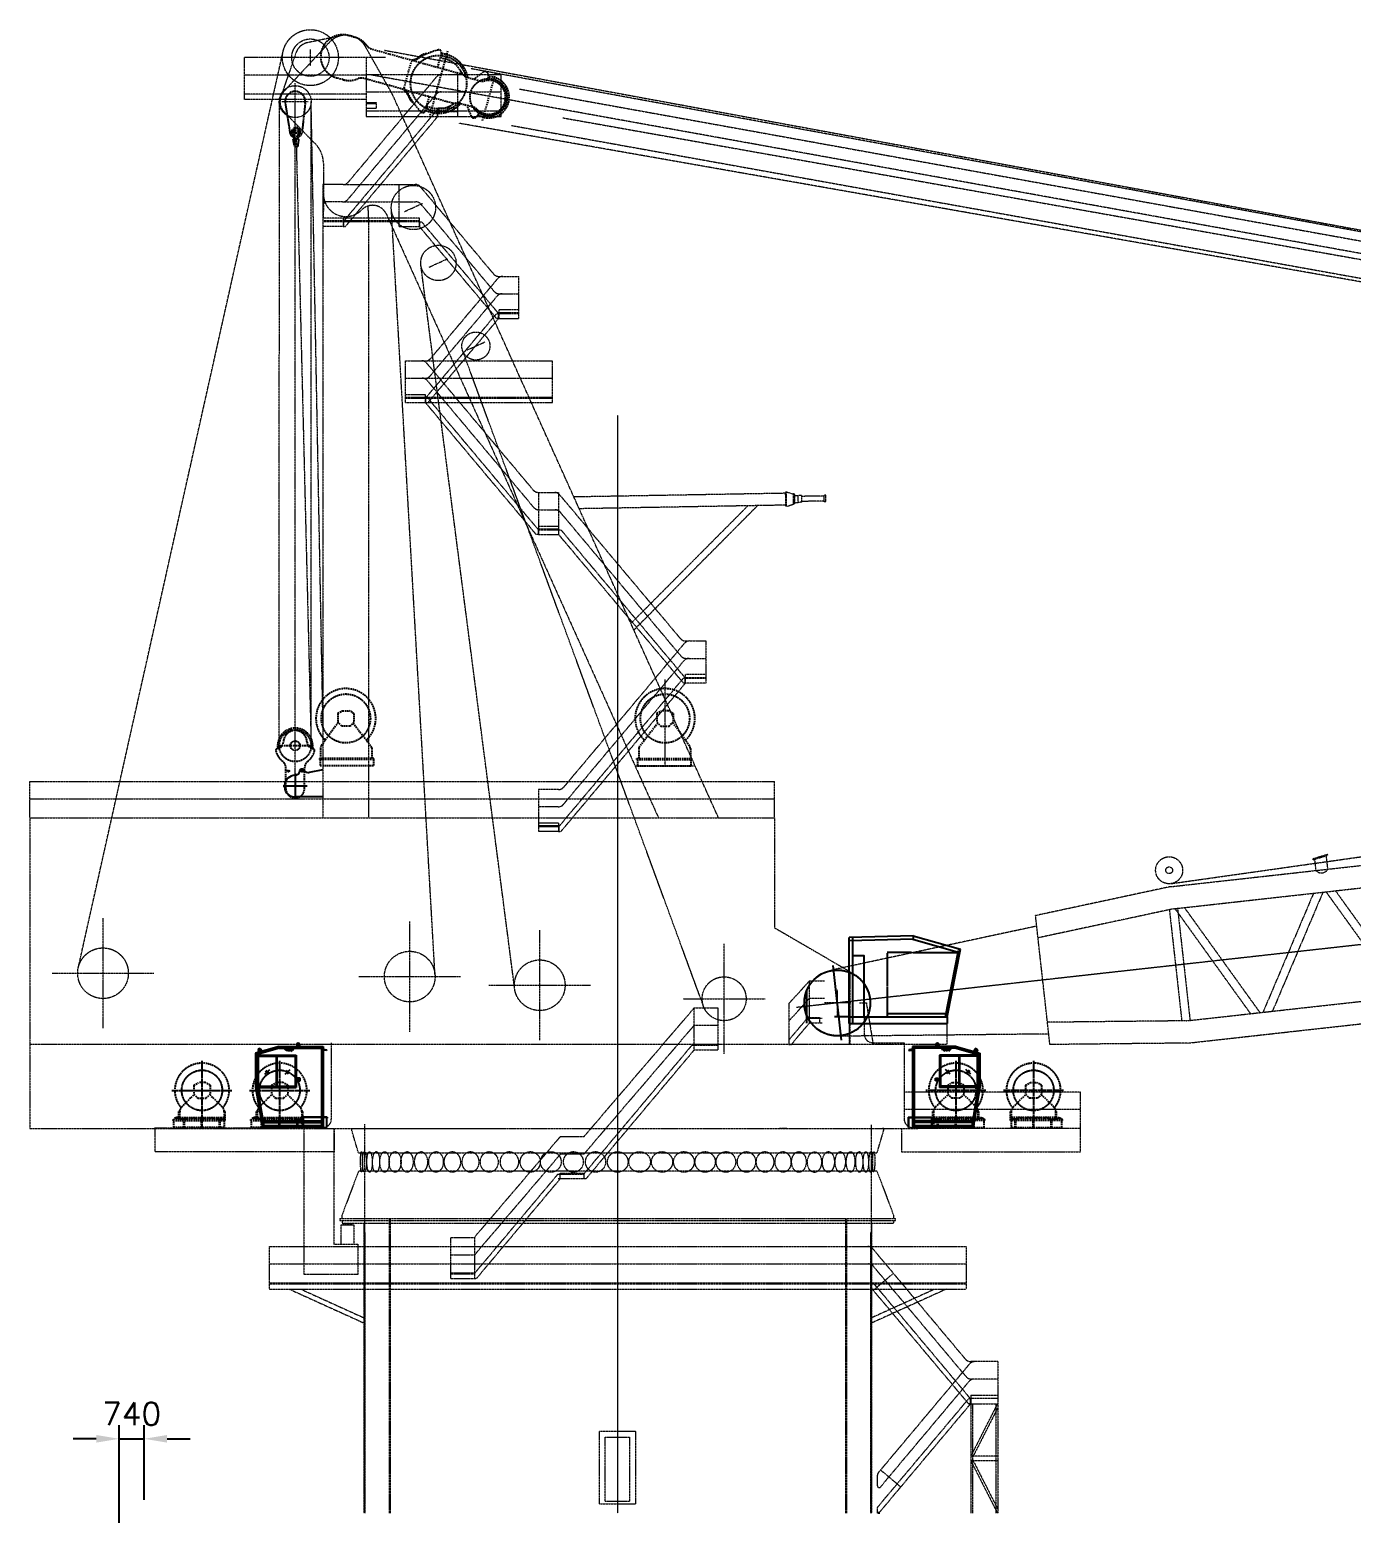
# Model space of a CAD drawing. Extents: x -77424 to 170509, y -26698 to 150000.
# Drawn here: x -3388 to 35741, y 16803 to 60748 of the extents above; entities that cross this region are included whole.
import ezdxf

# ---------------------------------------------------------------- set-up
doc = ezdxf.new("R2010")
doc.units = 0
doc.header["$LTSCALE"] = 3.5
doc.header["$MEASUREMENT"] = 0
doc.header["$PDMODE"] = 35
doc.header["$PDSIZE"] = -1
for name, pattern in [('CENTER', [2, 1.25, -0.25, 0.25, -0.25]), ('DASHED', [19.05, 12.7, -6.35]), ('PHANTOM', [2.5, 1.25, -0.25, 0.25, -0.25, 0.25, -0.25]), ('PHANTOM2', [1.25, 0.625, -0.125, 0.125, -0.125, 0.125, -0.125])]:
    doc.linetypes.add(name, pattern=pattern)
doc.layers.get('DEFPOINTS').update_dxf_attribs({"color": 252, "linetype": 'CONTINUOUS'})
for name, color, linetype in [('3.02-EFC-SEC', 8, 'PHANTOM2'), ('_REFERENCE', 253, 'CONTINUOUS'), ('DIM', 1, 'CONTINUOUS')]:
    doc.layers.add(name, color=color, linetype=linetype)
doc.layers.add('CENTRELINES', color=1, linetype='CENTER', lineweight=5)
doc.styles.add('ROMANS', font='romans')
doc.dimstyles.new('400', dxfattribs={"dimscale": 400, "dimtxt": 1.7, "dimasz": 1.7, "dimexe": 1, "dimexo": 1, "dimgap": 1, "dimtad": 3, "dimdec": 0, "dimdsep": 46, "dimtxsty": 'ROMANS', "dimcen": 2.5, "dimclrd": 1, "dimclre": 1, "dimclrt": 2, "dimadec": 0, "dimazin": 0, "dimtfac": 1, "dimtdec": 0, "dimtmove": 0, "dimatfit": 3, "dimfxl": 2, "dimtolj": 1, "dimtzin": 0, "dimarcsym": 0})

# ---------------------------------------------------------------- blocks, each defined once
blk = doc.blocks.new('ZPMC MAIN CRANE STOWED POSITION')
at = {"layer": '_REFERENCE', "linetype": 'PHANTOM', "lineweight": 15, "ltscale": 3}
for p, q in [((-8537, 43567), (-9880, 42121)), ((-8186, 43766), (-9192, 43555)), ((-15972, 16159), (-9908, 43296)), ((-11050, 41870), (-11050, 43115)), ((-6872, 43115), (-11050, 43115)), ((-9525, 43262), (-9975, 41962)), ((-9100, 42872), (-9100, 43358)), ((-6675, 42035), (-7471, 43442)), ((-7450, 43115), (-7450, 41370)), ((-6908, 43334), (82577, 26845)), ((82577, 26845), (-4349, 42788)), ((-7450, 42600), (-11050, 42600)), ((-9550, 21535), (-9550, 42362)), ((-7978, 39428), (-5364, 42544)), ((-7450, 42615), (-3450, 42615)), ((82724, 26355), (-7311, 42602)), ((-4731, 41370), (-4731, 42615)), ((-3450, 41370), (-3450, 42615)), ((-7450, 42035), (-11050, 42035)), ((-7450, 41870), (-11050, 41870)), ((-10022, 22735), (-10018, 41816)), ((-9941, 41815), (-9159, 41815)), ((-8730, 23528), (-9078, 41822)), ((-9078, 22735), (-9074, 41816)), ((-7993, 38913), (-5379, 42029)), ((-7450, 42100), (-3450, 42100)), ((-7450, 41785), (-7150, 41785)), ((-7450, 41760), (-7150, 41760)), ((-7150, 41785), (-7150, 41620)), ((2983, 20597), (-6675, 42035)), ((-2906, 42184), (81451, 26945)), ((-8942, 40548), (-9872, 41501)), ((-8120, 38264), (-5396, 41510)), ((-8065, 38112), (-5341, 41358)), ((-7450, 41620), (-7150, 41620)), ((-7450, 41535), (-3450, 41535)), ((-7450, 41370), (-3450, 41370)), ((-5341, 41510), (-5396, 41510)), ((-5341, 41358), (-5341, 41510)), ((-5331, 41480), (-5341, 41480)), ((-5331, 41416), (-5341, 41416)), ((-4731, 41620), (-5331, 41620)), ((-5331, 41370), (-5331, 41620)), ((-4731, 41510), (-5331, 41510)), ((-1628, 41332), (82724, 26355)), ((82184, 25885), (-4710, 41172)), ((-3147, 41105), (81572, 25862)), ((-9523, 40726), (-9078, 22747)), ((-8715, 39989), (-8715, 39075)), ((-8730, 39357), (-8730, 20597)), ((-8132, 39357), (-8730, 39357)), ((-8130, 39357), (-5993, 39357)), ((-6473, 38112), (-6473, 39357)), ((-3676, 36707), (-5840, 39286)), ((-8699, 38931), (-8730, 38277)), ((-8146, 38842), (-8730, 38842)), ((-8130, 38842), (-5979, 38842)), ((-7370, 38277), (-7391, 38720)), ((-6318, 38554), (-5781, 38796)), ((-3662, 36192), (-5825, 38771)), ((-5873, 38362), (-8730, 38362)), ((-5873, 38277), (-8730, 38277)), ((-5873, 38252), (-8730, 38252)), ((-8130, 38362), (-8130, 38112)), ((-8120, 38264), (-8120, 38112)), ((-7370, 20597), (-7370, 38277)), ((-6848, 38475), (1207, 20597)), ((-5410, 15938), (-6704, 38638)), ((-5873, 38112), (-5873, 38362)), ((-5863, 38252), (-5808, 38252)), ((-5863, 38100), (-5863, 38252)), ((-3535, 35543), (-5808, 38252)), ((-8130, 38112), (-8730, 38112)), ((-8130, 38182), (-8120, 38182)), ((-8130, 38117), (-8120, 38117)), ((-8120, 38112), (-8065, 38112)), ((-6473, 38112), (-5873, 38112)), ((-5873, 38222), (-5863, 38222)), ((-5873, 38157), (-5863, 38157)), ((-3590, 35391), (-5863, 38100)), ((-3053, 15543), (-5829, 36966)), ((-5579, 36913), (-5041, 37155)), ((-5536, 34207), (-3558, 36565)), ((-3523, 36636), (-2925, 36636)), ((-2925, 35391), (-2925, 36636)), ((-5550, 33692), (-3573, 36050)), ((-3509, 36121), (-2925, 36121)), ((-2925, 35641), (-3525, 35641)), ((-3525, 35641), (-3525, 35391)), ((-5678, 33043), (-3590, 35531)), ((-5622, 32891), (-3535, 35379)), ((-3535, 35531), (-3590, 35531)), ((-3535, 35391), (-3590, 35391)), ((-3535, 35379), (-3535, 35543)), ((-3525, 35501), (-3535, 35501)), ((-3525, 35461), (-3535, 35461)), ((-3525, 35436), (-3535, 35436)), ((-3525, 35396), (-3535, 35396)), ((-2925, 35556), (-3525, 35556)), ((-2925, 35531), (-3525, 35531)), ((-3525, 35391), (-2925, 35391)), ((2540, 15015), (-4591, 34429)), ((-4470, 34451), (-3932, 34693)), ((-6288, 32891), (-6288, 34136)), ((-6288, 34136), (-1930, 34136)), ((-2502, 30307), (-5654, 34065)), ((-1930, 32891), (-1930, 34136)), ((-6288, 33621), (-1930, 33621)), ((-2487, 29792), (-5640, 33550)), ((-6288, 33141), (-5688, 33141)), ((-6288, 33056), (-1930, 33056)), ((-6288, 33031), (-1930, 33031)), ((-5688, 32891), (-5688, 33141)), ((-5688, 33001), (-5678, 33001)), ((-5688, 32961), (-5678, 32961)), ((-5678, 32879), (-5678, 33043)), ((-2360, 29143), (-5622, 33031)), ((-1930, 32891), (-6288, 32891)), ((-5688, 32936), (-5678, 32936)), ((-5688, 32896), (-5678, 32896)), ((-2415, 28991), (-5678, 32879)), ((-2350, 30236), (-2350, 28991)), ((-2350, 30236), (-1750, 30236)), ((-1750, 30236), (-1750, 28991)), ((1856, 25907), (-1717, 30165)), ((4971, 30211), (-1299, 30102)), ((4978, 29826), (4970, 30246)), ((5010, 30246), (4970, 30246)), ((4998, 29826), (4990, 30246)), ((5010, 30246), (5201, 30190)), ((5018, 29826), (5206, 29890)), ((5206, 29890), (5201, 30190)), ((5221, 30190), (5201, 30190)), ((5226, 29890), (5206, 29890)), ((5226, 29890), (5221, 30190)), ((5243, 30175), (5221, 30175)), ((5248, 29906), (5226, 29905)), ((5248, 29906), (5243, 30175)), ((5244, 30150), (5337, 30147)), ((5248, 29931), (5341, 29937)), ((5341, 29937), (5337, 30147)), ((5450, 30144), (5337, 30142)), ((5454, 29944), (5341, 29942)), ((5454, 29944), (5450, 30144)), ((6112, 30131), (5450, 30119)), ((6115, 29981), (5453, 29969)), ((6115, 29956), (6112, 30156)), ((6162, 30156), (6112, 30156)), ((6165, 29957), (6115, 29956)), ((6165, 29957), (6162, 30156)), ((-2350, 29721), (-1750, 29721)), ((1870, 25392), (-1702, 29650)), ((4977, 29860), (-1142, 29753)), ((389, 26355), (3854, 29841)), ((477, 26160), (4140, 29846)), ((5018, 29826), (4978, 29826)), ((-2360, 29143), (-2360, 28991)), ((-2350, 29061), (-2360, 29061)), ((-2350, 29241), (-1750, 29241)), ((-2350, 29156), (-1750, 29156)), ((-2350, 29131), (-1750, 29131)), ((-1750, 29101), (-1740, 29101)), ((-1750, 29036), (-1740, 29036)), ((-1740, 29131), (-1685, 29131)), ((-1740, 28979), (-1740, 29131)), ((1997, 24743), (-1685, 29131)), ((-2360, 28991), (-2415, 28991)), ((-2350, 28996), (-2360, 28996)), ((-2350, 28991), (-1750, 28991)), ((1942, 24591), (-1740, 28979)), ((-1598, 21507), (1974, 25765)), ((2009, 25836), (2607, 25836)), ((2607, 25836), (2607, 24591)), ((16363, 18558), (78615, 25490)), ((-1613, 20992), (1959, 25250)), ((2023, 25321), (2607, 25321)), ((-1740, 20343), (1942, 24731)), ((1399, 22141), (1399, 24693)), ((1997, 24731), (1942, 24731)), ((1997, 24579), (1997, 24743)), ((2007, 24701), (1997, 24701)), ((2007, 24661), (1997, 24661)), ((2007, 24636), (1997, 24636)), ((2607, 24841), (2007, 24841)), ((2007, 24591), (2007, 24841)), ((2007, 24756), (2607, 24756)), ((2007, 24731), (2607, 24731)), ((16469, 17905), (78688, 24834)), ((-1685, 20191), (1997, 24579)), ((1997, 24591), (1942, 24591)), ((2007, 24596), (1997, 24596)), ((2607, 24591), (2007, 24591)), ((16381, 18649), (43104, 22429)), ((533, 22141), (2266, 22141)), ((-17411, 21677), (4636, 21677)), ((-17411, 20597), (-17411, 21677)), ((4636, 20597), (4636, 21677)), ((-17411, 21162), (4636, 21162)), ((-2350, 21436), (-2350, 20191)), ((-1752, 21436), (-2350, 21436)), ((16839, 14586), (79057, 21515)), ((-1766, 20921), (-2350, 20921)), ((16879, 13926), (79131, 20859)), ((-17411, 20597), (-17410, 13897)), ((-17411, 20597), (4636, 20597)), ((-1750, 20441), (-2350, 20441)), ((-1750, 20356), (-2350, 20356)), ((-1750, 20331), (-2350, 20331)), ((-1750, 20441), (-1750, 20191)), ((-1750, 20261), (-1740, 20261)), ((-1740, 20343), (-1740, 20191)), ((4636, 20597), (4637, 17343)), ((-1750, 20191), (-2350, 20191)), ((-1750, 20196), (-1740, 20196)), ((-1740, 20191), (-1685, 20191)), ((20585, 19387), (21015, 19521)), ((20594, 19358), (20585, 19387)), ((20594, 19358), (21024, 19492)), ((20676, 19038), (20638, 19372)), ((21025, 19077), (20980, 19479)), ((21024, 19492), (21015, 19521)), ((16363, 18558), (12370, 17702)), ((20601, 18366), (19103, 14838)), ((20880, 18397), (19383, 14869)), ((20970, 18407), (23207, 15295)), ((21249, 18438), (23486, 15326)), ((-15240, 14363), (-15240, 17625)), ((12795, 13883), (12370, 17702)), ((16469, 17905), (12445, 17043)), ((16332, 17876), (16699, 14585)), ((16497, 17909), (18734, 14797)), ((16573, 17928), (16945, 14587)), ((16777, 17940), (19014, 14828)), ((-6159, 14263), (-6159, 17525)), ((-2310, 14010), (-2310, 17269)), ((4637, 17343), (6867, 16047)), ((12404, 17390), (6340, 16090)), ((3150, 13610), (3150, 16869)), ((-16744, 15995), (-13736, 15995)), ((-7664, 15895), (-4655, 15895)), ((6867, 16047), (6867, 13897)), ((-3814, 15639), (-805, 15639)), ((5069, 15097), (5675, 15767)), ((5675, 14522), (5675, 15767)), ((5675, 15767), (6124, 15767)), ((6500, 15504), (6500, 14726)), ((-1007, 11148), (2266, 14971)), ((1936, 15239), (4364, 15239)), ((2266, 14971), (2966, 14971)), ((2266, 13726), (2266, 14971)), ((2966, 14971), (2966, 13726)), ((5069, 14582), (5675, 15252)), ((5069, 15097), (5069, 13877)), ((5675, 15252), (6124, 15252)), ((6899, 15115), (6121, 15115)), ((7160, 15115), (7360, 15115)), ((7300, 15115), (7300, 14187)), ((7360, 15115), (7553, 13937)), ((5069, 14017), (5610, 14662)), ((5134, 13877), (5675, 14522)), ((5610, 14662), (6051, 14662)), ((5675, 14687), (5975, 14687)), ((5675, 14522), (6051, 14522)), ((5975, 14687), (5975, 14522)), ((9750, 14507), (6850, 14507)), ((6850, 14507), (6850, 13897)), ((9750, 13897), (9750, 14507)), ((16839, 14586), (12723, 14542)), ((2266, 14456), (-1007, 10633)), ((2266, 14456), (2966, 14456)), ((12760, 14195), (6559, 14129)), ((-17410, 13897), (-10200, 13897)), ((-17410, 13897), (-17410, 11393)), ((-10200, 13897), (9750, 13897)), ((-8480, 13937), (-8480, 11675)), ((-1007, 10043), (2201, 13866)), ((-942, 9903), (2266, 13726)), ((2201, 13866), (2966, 13866)), ((2266, 13891), (2966, 13891)), ((2266, 13726), (2966, 13726)), ((5134, 13877), (5069, 13877)), ((7550, 13937), (8480, 13937)), ((8480, 13937), (8480, 11675)), ((16879, 13926), (12795, 13883)), ((13700, 12475), (8480, 12475)), ((13700, 10705), (13700, 12475)), ((13700, 11960), (8480, 11960)), ((-7500, 11520), (-7500, 0)), ((7500, 11509), (7500, 0)), ((-17410, 11393), (-10200, 11393)), ((-13700, 10705), (-13700, 11425)), ((-8910, 11405), (-13700, 11405)), ((-10200, 11393), (8862, 11393)), ((-9295, 11393), (-9295, 7075)), ((-8910, 11425), (-8910, 11405)), ((-8862, 11393), (-8910, 11405)), ((-8405, 11393), (-8405, 7965)), ((-8398, 11393), (-8398, 10705)), ((-7875, 11343), (-7875, 11393)), ((-7875, 11393), (-3367, 11393)), ((-7680, 10680), (-7875, 11343)), ((-1707, 11148), (-4246, 8170)), ((-3169, 11393), (-3020, 11393)), ((-1007, 11148), (-1707, 11148)), ((5008, 11393), (4788, 11393)), ((7680, 10680), (7875, 11343)), ((7875, 11393), (7815, 11393)), ((7875, 11343), (7875, 11393)), ((8398, 11393), (8398, 10705)), ((8862, 11393), (8910, 11405)), ((8910, 11425), (8910, 11405)), ((8910, 11405), (13700, 11405)), ((-8398, 10705), (-13700, 10705)), ((-7680, 10680), (7680, 10680)), ((-1707, 10623), (-4246, 7645)), ((-1007, 10633), (-1707, 10633)), ((8398, 10705), (13700, 10705)), ((-7675, 10130), (-8165, 8830)), ((7675, 10130), (-7675, 10130)), ((7675, 10130), (8165, 8830)), ((-4246, 7095), (-1772, 10043)), ((-4181, 6955), (-1707, 9903)), ((-1772, 10043), (-1007, 10043)), ((-942, 9903), (-1765, 9903)), ((-1707, 9903), (-1707, 10068)), ((-1707, 10068), (-1007, 10068)), ((-1007, 10068), (-1007, 9903)), ((-8165, 8830), (-8165, 8730)), ((8165, 8830), (8165, 8730)), ((-8225, 8730), (8225, 8730)), ((-8225, 8670), (8225, 8670)), ((-8190, 8545), (-7810, 8545)), ((-8190, 7965), (-8190, 8545)), ((-8160, 8670), (-8160, 8595)), ((-8155, 8590), (8155, 8590)), ((-8120, 8545), (-8120, 8585)), ((-8120, 8585), (-7880, 8585)), ((-7880, 8585), (-7880, 8545)), ((-7810, 8545), (-7810, 7965)), ((-7516, 8590), (-7516, 0)), ((-6770, 8700), (-6770, 0)), ((-6740, 8700), (-6740, 0)), ((6740, 8700), (6740, 0)), ((6770, 8700), (6770, 0)), ((7516, 8590), (7516, 0)), ((8160, 8670), (8160, 8595)), ((-8405, 7965), (-7700, 7965)), ((-7700, 7965), (-7700, 7075)), ((-7484, 8320), (-7484, 0)), ((-4946, 8170), (-4246, 8170)), ((-4946, 6955), (-4946, 8170)), ((-4246, 8170), (-4246, 6955)), ((7484, 8320), (7484, 0)), ((-10320, 7900), (10320, 7900)), ((-10320, 7900), (-10320, 6635)), ((-4946, 7655), (-4246, 7655)), ((10297, 4561), (7556, 7829)), ((10320, 7900), (10320, 6635)), ((-10320, 7385), (10320, 7385)), ((-7700, 7075), (-9295, 7075)), ((-4946, 7120), (-4246, 7120)), ((-4946, 7095), (-4246, 7095)), ((7557, 6598), (8146, 7092)), ((10312, 4046), (7570, 7314)), ((-10320, 6820), (10320, 6820)), ((-10320, 6795), (10320, 6795)), ((-10320, 6635), (10320, 6635)), ((-9720, 6635), (-7516, 5635)), ((-9381, 6635), (-7516, 5789)), ((-4946, 6955), (-4181, 6955)), ((9720, 6635), (7516, 5635)), ((9381, 6635), (7516, 5789)), ((10384, 3245), (7532, 6643)), ((10428, 3410), (7587, 6795)), ((7711, 1195), (10415, 4419)), ((11249, 4490), (10450, 4490)), ((11249, 4490), (11249, 0)), ((11249, 3975), (10465, 3975)), ((7776, 775), (10401, 3904)), ((7687, 172), (10384, 3385)), ((7743, 20), (10439, 3233)), ((10439, 3385), (10384, 3385)), ((10439, 3245), (10384, 3245)), ((10428, 3410), (11249, 3410)), ((10439, 3233), (10439, 3410)), ((10449, 3250), (10439, 3250)), ((10449, 3495), (11249, 3495)), ((10449, 3495), (10449, 0)), ((10449, 3245), (11249, 3245)), ((11243, 3245), (10455, 1692)), ((10507, 3245), (10507, 0)), ((11243, 3106), (10511, 1664)), ((11191, 3245), (11191, 0)), ((-540, 280), (-540, 2430)), ((-540, 2430), (540, 2430)), ((-370, 2255), (355, 2255)), ((-370, 355), (-370, 2255)), ((355, 355), (355, 2255)), ((540, 280), (540, 2430)), ((11249, 1692), (10449, 1692)), ((11249, 1552), (10449, 1552)), ((10455, 1552), (11243, 0)), ((10511, 1581), (11243, 139)), ((-7516, 1000), (-7484, 1000)), ((7516, 1000), (7484, 1000)), ((7687, 807), (7687, 1131)), ((8376, 782), (7782, 1280)), ((-540, 280), (540, 280)), ((-370, 355), (355, 355)), ((7687, 0), (7687, 172)), ((7687, 25), (7740, 25)), ((7752, 20), (7687, 20)), ((7697, 0), (7762, 0)), ((7752, 0), (7752, 30))]:
    blk.add_line(p, q, dxfattribs=at)
at = {"layer": '_REFERENCE', "linetype": 'DASHED'}
for p, q in [((-7779, 43714), (-7969, 43767)), ((-7271, 43366), (-6175, 43061)), ((-5039, 43308), (-5569, 41397)), ((-5222, 43248), (-5338, 42829)), ((-5258, 43118), (-5103, 43075)), ((-6326, 42221), (-6112, 42992)), ((-6051, 43027), (-4660, 42641)), ((-5998, 43012), (-5991, 43036)), ((-4216, 42507), (-3992, 42681)), ((-3627, 42635), (-4013, 41246)), ((-8128, 42462), (-8320, 42515)), ((-6416, 42194), (-7512, 42499)), ((-4443, 42529), (-4086, 42430)), ((-4227, 42469), (-4216, 42507)), ((-3828, 42441), (-3830, 42603)), ((-6291, 42160), (-4901, 41774)), ((-6239, 42145), (-6245, 42121)), ((-5695, 41543), (-5579, 41962)), ((-4657, 41758), (-4300, 41659)), ((-5659, 41673), (-5504, 41630)), ((-4441, 41698), (-4451, 41659)), ((-4451, 41659), (-4348, 41395)), ((-4084, 41516), (-4170, 41378)), ((-8290, 23691), (-8150, 23771)), ((-8150, 23771), (-7950, 23771)), ((-7810, 23691), (-7950, 23771)), ((1159, 23691), (1299, 23771)), ((1499, 23771), (1299, 23771)), ((1639, 23691), (1499, 23771)), ((-8280, 23421), (-8770, 22745)), ((-8290, 23691), (-8290, 23431)), ((-8170, 23311), (-8290, 23431)), ((-7930, 23311), (-8170, 23311)), ((-7810, 23431), (-7930, 23311)), ((-7835, 23405), (-7286, 22693)), ((-7810, 23691), (-7810, 23431)), ((1185, 23405), (636, 22693)), ((1159, 23691), (1159, 23431)), ((1159, 23431), (1279, 23311)), ((1279, 23311), (1519, 23311)), ((1519, 23311), (1639, 23431)), ((1629, 23421), (2119, 22745)), ((1639, 23691), (1639, 23431)), ((-10048, 22653), (-10089, 22642)), ((-9035, 22735), (-10066, 22735)), ((-9052, 22653), (-9011, 22642)), ((-8800, 22655), (-8800, 22355)), ((-7276, 22663), (-7276, 22355)), ((625, 22663), (625, 22355)), ((2149, 22655), (2149, 22355)), ((-9825, 21460), (-9825, 22073)), ((-9275, 21460), (-9275, 22073)), ((-7220, 22355), (-8830, 22355)), ((-8830, 22355), (-8830, 22329)), ((-7220, 22329), (-8830, 22329)), ((-8815, 22329), (-8815, 22141)), ((-7235, 22141), (-8815, 22141)), ((-7235, 22329), (-7235, 22141)), ((-7220, 22329), (-7220, 22355)), ((569, 22355), (2179, 22355)), ((569, 22329), (569, 22355)), ((569, 22329), (2179, 22329)), ((584, 22329), (584, 22141)), ((584, 22141), (2164, 22141)), ((2164, 22329), (2164, 22141)), ((2179, 22355), (2179, 22329)), ((-12550, 12675), (-12410, 12755)), ((-12210, 12755), (-12410, 12755)), ((-12070, 12675), (-12210, 12755)), ((-10250, 12675), (-10110, 12755)), ((-9910, 12755), (-10110, 12755)), ((-9770, 12675), (-9910, 12755)), ((9770, 12675), (9910, 12755)), ((9910, 12755), (10110, 12755)), ((10250, 12675), (10110, 12755)), ((12070, 12675), (12210, 12755)), ((12210, 12755), (12410, 12755)), ((12550, 12675), (12410, 12755)), ((-12911, 12034), (-12540, 12405)), ((-12550, 12675), (-12550, 12415)), ((-12550, 12415), (-12430, 12295)), ((-12070, 12415), (-12190, 12295)), ((-11709, 12034), (-12080, 12405)), ((-12070, 12675), (-12070, 12415)), ((-10611, 12034), (-10240, 12405)), ((-10250, 12675), (-10250, 12415)), ((-10250, 12415), (-10130, 12295)), ((-9770, 12415), (-9890, 12295)), ((-9409, 12034), (-9780, 12405)), ((-9770, 12675), (-9770, 12415)), ((9409, 12034), (9780, 12405)), ((9770, 12675), (9770, 12415)), ((9770, 12415), (9890, 12295)), ((10250, 12415), (10130, 12295)), ((10611, 12034), (10240, 12405)), ((10250, 12675), (10250, 12415)), ((11709, 12034), (12080, 12405)), ((12070, 12675), (12070, 12415)), ((12070, 12415), (12190, 12295)), ((12550, 12415), (12430, 12295)), ((12911, 12034), (12540, 12405)), ((12550, 12675), (12550, 12415)), ((-12995, 11726), (-12995, 11911)), ((-12969, 11911), (-12995, 11911)), ((-12970, 11661), (-12970, 11892)), ((-12430, 12295), (-12190, 12295)), ((-11651, 11911), (-11625, 11911)), ((-11650, 11892), (-11650, 11661)), ((-11625, 11637), (-11625, 11911)), ((-10695, 11726), (-10695, 11911)), ((-10669, 11911), (-10695, 11911)), ((-10670, 11661), (-10670, 11892)), ((-10130, 12295), (-9890, 12295)), ((-9351, 11911), (-9325, 11911)), ((-9350, 11892), (-9350, 11661)), ((-9325, 11637), (-9325, 11911)), ((9325, 11637), (9325, 11911)), ((9351, 11911), (9325, 11911)), ((9350, 11892), (9350, 11661)), ((10130, 12295), (9890, 12295)), ((10669, 11911), (10695, 11911)), ((10670, 11661), (10670, 11892)), ((10695, 11726), (10695, 11911)), ((11625, 11637), (11625, 11911)), ((11651, 11911), (11625, 11911)), ((11650, 11892), (11650, 11661)), ((12430, 12295), (12190, 12295)), ((12969, 11911), (12995, 11911)), ((12970, 11661), (12970, 11892)), ((12995, 11726), (12995, 11911)), ((-13165, 11661), (-11625, 11661)), ((-13165, 11637), (-13165, 11661)), ((-13165, 11637), (-11625, 11637)), ((-13087, 11711), (-13147, 11681)), ((-13147, 11681), (-13147, 11661)), ((-13145, 11425), (-13145, 11637)), ((-13067, 11711), (-13087, 11711)), ((-13067, 11726), (-13067, 11661)), ((-12970, 11726), (-13067, 11726)), ((-13025, 11726), (-13025, 11681)), ((-12970, 11681), (-13025, 11681)), ((-12997, 11681), (-12997, 11661)), ((-12970, 11725), (-11650, 11725)), ((-12755, 11675), (-12970, 11675)), ((-12851, 11425), (-12851, 11637)), ((-12831, 11425), (-12831, 11637)), ((-12760, 11725), (-12760, 11675)), ((-12760, 11705), (-11860, 11705)), ((-12755, 11675), (-12755, 11661)), ((-12320, 11425), (-12320, 11637)), ((-12300, 11425), (-12300, 11637)), ((-11865, 11675), (-11865, 11661)), ((-11865, 11675), (-11650, 11675)), ((-11860, 11725), (-11860, 11675)), ((-11789, 11425), (-11789, 11637)), ((-11769, 11425), (-11769, 11637)), ((-11650, 11637), (-11650, 11425)), ((-10865, 11661), (-9325, 11661)), ((-10865, 11637), (-10865, 11661)), ((-10865, 11637), (-9325, 11637)), ((-10787, 11711), (-10847, 11681)), ((-10847, 11681), (-10847, 11661)), ((-10845, 11425), (-10845, 11637)), ((-10767, 11711), (-10787, 11711)), ((-10767, 11726), (-10767, 11661)), ((-10670, 11726), (-10767, 11726)), ((-10725, 11726), (-10725, 11681)), ((-10670, 11681), (-10725, 11681)), ((-10697, 11681), (-10697, 11661)), ((-10670, 11725), (-9350, 11725)), ((-10455, 11675), (-10670, 11675)), ((-10551, 11425), (-10551, 11637)), ((-10531, 11425), (-10531, 11637)), ((-10460, 11725), (-10460, 11675)), ((-10460, 11705), (-9560, 11705)), ((-10455, 11675), (-10455, 11661)), ((-10020, 11425), (-10020, 11637)), ((-10000, 11425), (-10000, 11637)), ((-9565, 11675), (-9565, 11661)), ((-9565, 11675), (-9350, 11675)), ((-9560, 11725), (-9560, 11675)), ((-9489, 11425), (-9489, 11637)), ((-9469, 11425), (-9469, 11637)), ((-9350, 11637), (-9350, 11425)), ((10865, 11661), (9325, 11661)), ((10865, 11637), (9325, 11637)), ((10670, 11725), (9350, 11725)), ((9565, 11675), (9350, 11675)), ((9350, 11637), (9350, 11425)), ((9469, 11425), (9469, 11637)), ((9489, 11425), (9489, 11637)), ((9560, 11725), (9560, 11675)), ((10460, 11705), (9560, 11705)), ((9565, 11675), (9565, 11661)), ((10000, 11425), (10000, 11637)), ((10020, 11425), (10020, 11637)), ((10455, 11675), (10455, 11661)), ((10455, 11675), (10670, 11675)), ((10460, 11725), (10460, 11675)), ((10531, 11425), (10531, 11637)), ((10551, 11425), (10551, 11637)), ((10670, 11726), (10767, 11726)), ((10670, 11681), (10725, 11681)), ((10697, 11681), (10697, 11661)), ((10725, 11726), (10725, 11681)), ((10767, 11726), (10767, 11661)), ((10767, 11711), (10787, 11711)), ((10787, 11711), (10847, 11681)), ((10845, 11425), (10845, 11637)), ((10847, 11681), (10847, 11661)), ((10865, 11637), (10865, 11661)), ((13165, 11661), (11625, 11661)), ((13165, 11637), (11625, 11637)), ((12970, 11725), (11650, 11725)), ((11865, 11675), (11650, 11675)), ((11650, 11637), (11650, 11425)), ((11769, 11425), (11769, 11637)), ((11789, 11425), (11789, 11637)), ((11860, 11725), (11860, 11675)), ((12760, 11705), (11860, 11705)), ((11865, 11675), (11865, 11661)), ((12300, 11425), (12300, 11637)), ((12320, 11425), (12320, 11637)), ((12755, 11675), (12755, 11661)), ((12755, 11675), (12970, 11675)), ((12760, 11725), (12760, 11675)), ((12831, 11425), (12831, 11637)), ((12851, 11425), (12851, 11637)), ((12970, 11726), (13067, 11726)), ((12970, 11681), (13025, 11681)), ((12997, 11681), (12997, 11661)), ((13025, 11726), (13025, 11681)), ((13067, 11726), (13067, 11661)), ((13067, 11711), (13087, 11711)), ((13087, 11711), (13147, 11681)), ((13145, 11425), (13145, 11637)), ((13147, 11681), (13147, 11661)), ((13165, 11637), (13165, 11661)), ((-11650, 11425), (-13145, 11425)), ((-9350, 11425), (-10845, 11425)), ((9350, 11425), (10845, 11425)), ((11650, 11425), (13145, 11425))]:
    blk.add_line(p, q, dxfattribs=at)
at = {"layer": '_REFERENCE', "linetype": 'DASHED', "ltscale": 0.2}
for p, q in [((-9843, 41752), (-9704, 40878)), ((-9254, 41767), (-9350, 40886)), ((-9613, 40928), (-9612, 40898)), ((-9443, 40932), (-9442, 40902)), ((-9566, 40478), (-9607, 40697)), ((-9561, 40745), (-9563, 40799)), ((-9472, 40477), (-9563, 40475)), ((-9486, 40747), (-9488, 40801)), ((-9470, 40480), (-9438, 40701))]:
    blk.add_line(p, q, dxfattribs=at)
at = {"layer": '_REFERENCE'}
for p, q in [((-9414, 21975), (-9408, 21999)), ((-9287, 21999), (-9301, 22020)), ((-8730, 22015), (-9136, 21938)), ((-9532, 21864), (-9609, 21849)), ((-8730, 21215), (-9550, 21215)), ((8750, 17107), (6850, 17057)), ((6850, 14507), (6850, 17057)), ((8750, 17007), (6853, 16957)), ((6950, 17058), (6950, 14507)), ((8737, 17007), (10082, 16622)), ((8750, 17107), (10150, 16707)), ((8750, 17107), (8750, 17007)), ((9750, 14707), (10150, 16707)), ((10102, 16721), (10092, 16672)), ((7980, 16614), (8700, 16614)), ((7980, 16592), (7980, 15614)), ((8750, 16613), (10080, 16613)), ((9699, 14707), (10092, 16672)), ((6623, 14009), (6377, 16221)), ((5592, 15495), (5592, 14519)), ((7980, 15594), (7980, 14707)), ((6850, 14707), (6417, 14707)), ((6850, 14507), (9750, 14507)), ((6900, 14707), (9750, 14707)), ((7980, 14807), (9719, 14807)), ((9750, 14707), (9750, 14507)), ((-10022, 13825), (-10722, 13625)), ((-10722, 13625), (-10722, 12625)), ((-10015, 13775), (-10672, 13587)), ((-10672, 13625), (-10672, 12629)), ((-10544, 13738), (-10667, 13703)), ((-10642, 13710), (-10615, 13614)), ((-10569, 13600), (-10622, 13784)), ((-10538, 13636), (-10615, 13614)), ((-10565, 13732), (-10538, 13636)), ((-10022, 13825), (-8722, 13825)), ((-10022, 13825), (-10022, 13775)), ((-10022, 13775), (-8722, 13775)), ((-9851, 13742), (-9872, 13734)), ((-9806, 13706), (-9819, 13691)), ((-9735, 13702), (-9735, 13680)), ((-9668, 13702), (-9650, 13681)), ((-9615, 13738), (-9587, 13727)), ((-9407, 13885), (-9517, 13885)), ((-9502, 13885), (-9502, 13785)), ((-9422, 13785), (-9502, 13785)), ((-9462, 13773), (-9462, 13942)), ((-9422, 13885), (-9422, 13785)), ((-8772, 13825), (-8772, 11425)), ((-8722, 13825), (-8722, 11425)), ((-8722, 13745), (-8625, 13725)), ((-8722, 13745), (-8720, 13745)), ((-8623, 13705), (-8722, 13715)), ((-8720, 13745), (-8720, 13717)), ((-8625, 13707), (-8720, 13717)), ((-8625, 13707), (-8625, 13725)), ((-8625, 13725), (-8623, 13725)), ((-8623, 13725), (-8623, 13705)), ((8625, 13725), (8623, 13725)), ((8623, 13725), (8623, 13705)), ((8623, 13705), (8722, 13715)), ((8722, 13745), (8625, 13725)), ((8625, 13707), (8625, 13725)), ((8625, 13707), (8720, 13717)), ((8722, 13745), (8720, 13745)), ((8720, 13745), (8720, 13717)), ((10022, 13825), (8722, 13825)), ((8722, 13825), (8722, 11425)), ((10022, 13775), (8722, 13775)), ((8772, 13825), (8772, 11425)), ((9407, 13885), (9517, 13885)), ((9422, 13885), (9422, 13785)), ((9422, 13785), (9502, 13785)), ((9462, 13773), (9462, 13942)), ((9502, 13885), (9502, 13785)), ((9615, 13738), (9587, 13727)), ((9668, 13702), (9650, 13681)), ((9735, 13702), (9735, 13680)), ((9806, 13706), (9819, 13691)), ((9851, 13742), (9872, 13734)), ((10015, 13775), (10672, 13587)), ((10022, 13825), (10022, 13775)), ((10022, 13825), (10722, 13625)), ((10565, 13732), (10538, 13636)), ((10538, 13636), (10615, 13614)), ((10544, 13738), (10667, 13703)), ((10569, 13600), (10622, 13784)), ((10642, 13710), (10615, 13614)), ((10672, 13625), (10672, 12629)), ((10722, 13625), (10722, 12625)), ((-10672, 13566), (-9522, 13566)), ((-10642, 13535), (-10642, 12645)), ((-10641, 13536), (-10116, 13536)), ((-10116, 13536), (-10116, 12645)), ((-10096, 13566), (-10096, 12615)), ((-10096, 13536), (-9552, 13536)), ((-9552, 13536), (-9552, 12645)), ((-9522, 13566), (-9522, 12615)), ((10672, 13566), (9522, 13566)), ((9522, 13566), (9522, 12615)), ((10096, 13536), (9552, 13536)), ((9552, 13536), (9552, 12645)), ((10096, 13566), (10096, 12615)), ((10116, 13536), (10116, 12645)), ((10641, 13536), (10116, 13536)), ((10642, 13535), (10642, 12645)), ((-10449, 13003), (-10304, 13147)), ((-10434, 13074), (-10380, 13128)), ((-10377, 13017), (-10324, 13071)), ((-9845, 13003), (-9701, 13147)), ((-9831, 13074), (-9777, 13128)), ((-9774, 13017), (-9720, 13071)), ((-9490, 12888), (-9490, 12804)), ((-9405, 12888), (-9490, 12888)), ((-9490, 12804), (-9405, 12804)), ((-9455, 12853), (-9455, 12842)), ((-9445, 12856), (-9449, 12856)), ((-9449, 12848), (-9449, 12848)), ((-9449, 12839), (-9445, 12839)), ((-9448, 12849), (-9447, 12849)), ((-9448, 12849), (-9448, 12849)), ((-9448, 12849), (-9447, 12849)), ((-9447, 12849), (-9448, 12849)), ((-9447, 12847), (-9448, 12847)), ((-9447, 12849), (-9447, 12849)), ((-9446, 12848), (-9446, 12848)), ((-9439, 12842), (-9439, 12853)), ((-9405, 12804), (-9405, 12888)), ((9405, 12804), (9405, 12888)), ((9405, 12888), (9490, 12888)), ((9490, 12804), (9405, 12804)), ((9439, 12842), (9439, 12853)), ((9445, 12856), (9449, 12856)), ((9449, 12839), (9445, 12839)), ((9446, 12848), (9446, 12848)), ((9448, 12849), (9447, 12849)), ((9448, 12849), (9447, 12849)), ((9447, 12849), (9447, 12849)), ((9447, 12849), (9448, 12849)), ((9447, 12847), (9448, 12847)), ((9448, 12849), (9448, 12849)), ((9449, 12848), (9449, 12848)), ((9455, 12853), (9455, 12842)), ((9490, 12888), (9490, 12804)), ((9845, 13003), (9701, 13147)), ((9774, 13017), (9720, 13071)), ((9831, 13074), (9777, 13128)), ((10449, 13003), (10304, 13147)), ((10377, 13017), (10324, 13071)), ((10434, 13074), (10380, 13128)), ((-10722, 12625), (-10522, 11425)), ((-10672, 12629), (-10480, 11475)), ((-10670, 12615), (-9522, 12615)), ((-10642, 12645), (-10115, 12645)), ((-10095, 12645), (-9552, 12645)), ((10670, 12615), (9522, 12615)), ((10095, 12645), (9552, 12645)), ((10642, 12645), (10115, 12645)), ((10672, 12629), (10480, 11475)), ((10722, 12625), (10522, 11425)), ((-10505, 11625), (-8772, 11625)), ((-10496, 11575), (-8772, 11575)), ((-9319, 11733), (-9319, 11703)), ((-8601, 11733), (-9319, 11733)), ((-9319, 11703), (-9311, 11703)), ((-9311, 11725), (-9311, 11703)), ((-8609, 11725), (-9311, 11725)), ((-9310, 11425), (-9310, 11725)), ((-9302, 11717), (-9280, 11717)), ((-9302, 11433), (-9302, 11717)), ((-9280, 11433), (-9302, 11433)), ((-9280, 11717), (-9280, 11725)), ((-9280, 11433), (-9280, 11425)), ((-9272, 11717), (-9272, 11725)), ((-8648, 11717), (-9272, 11717)), ((-8648, 11717), (-8648, 11725)), ((-8640, 11717), (-8640, 11725)), ((-8618, 11717), (-8640, 11717)), ((-8640, 11433), (-8618, 11433)), ((-8640, 11433), (-8640, 11425)), ((-8618, 11433), (-8618, 11717)), ((-8610, 11425), (-8610, 11725)), ((-8609, 11725), (-8609, 11703)), ((-8601, 11703), (-8609, 11703)), ((-8601, 11733), (-8601, 11703)), ((8601, 11733), (8601, 11703)), ((8601, 11733), (9319, 11733)), ((8601, 11703), (8609, 11703)), ((8609, 11725), (8609, 11703)), ((8609, 11725), (9311, 11725)), ((8610, 11425), (8610, 11725)), ((8618, 11433), (8618, 11717)), ((8618, 11717), (8640, 11717)), ((8640, 11433), (8618, 11433)), ((8640, 11717), (8640, 11725)), ((8640, 11433), (8640, 11425)), ((8648, 11717), (8648, 11725)), ((8648, 11717), (9272, 11717)), ((10522, 11475), (8722, 11475)), ((10505, 11625), (8772, 11625)), ((10496, 11575), (8772, 11575)), ((9272, 11717), (9272, 11725)), ((9280, 11717), (9280, 11725)), ((9302, 11717), (9280, 11717)), ((9280, 11433), (9280, 11425)), ((9280, 11433), (9302, 11433)), ((9302, 11433), (9302, 11717)), ((9310, 11425), (9310, 11725)), ((9311, 11725), (9311, 11703)), ((9319, 11703), (9311, 11703)), ((9319, 11733), (9319, 11703)), ((-10522, 11425), (-8722, 11425)), ((-8640, 11425), (-8610, 11425)), ((8640, 11425), (8610, 11425)), ((10522, 11425), (8722, 11425))]:
    blk.add_line(p, q, dxfattribs=at)
at = {"layer": '_REFERENCE', "ltscale": 3}
for p, q in [((-9194, 21535), (-9906, 21535)), ((-9550, 21912), (-9550, 21158))]:
    blk.add_line(p, q, dxfattribs=at)
at = {"layer": '_REFERENCE', "linetype": 'DASHED', "ltscale": 0.5}
for p, q in [((-12310, 13405), (-12310, 11379)), ((-10010, 13405), (-10010, 11379)), ((10010, 13405), (10010, 11379)), ((12310, 13405), (12310, 11379)), ((-13199, 12525), (-11421, 12525)), ((-10899, 12525), (-9121, 12525)), ((10899, 12525), (9121, 12525)), ((13199, 12525), (11421, 12525))]:
    blk.add_line(p, q, dxfattribs=at)
at = {"layer": '_REFERENCE'}
for points in [[(7300, 14707), (7300, 16507), (6950, 16507)], [(-10672, 13625), (-10722, 13625)], [(10672, 13625), (10722, 13625)], [(-10722, 13575), (-10672, 13575)], [(10722, 13575), (10672, 13575)], [(-8722, 11475), (-10522, 11475), (-10522, 11425)], [(-10472, 11425), (-10472, 11475)], [(10472, 11425), (10472, 11475)], [(10522, 11475), (10522, 11425)]]:
    blk.add_lwpolyline(points, dxfattribs=at)
for points in [[(-9834, 13775), (-9834, 13745, 0.414214), (-9804, 13715), (-9656, 13715, 0.414214), (-9626, 13745), (-9626, 13775)], [(9834, 13775), (9834, 13745, -0.414214), (9804, 13715), (9656, 13715, -0.414214), (9626, 13745), (9626, 13775)]]:
    blk.add_lwpolyline(points, format="xyb", dxfattribs=at)
at = {"layer": '_REFERENCE', "linetype": 'PHANTOM', "lineweight": 15, "ltscale": 3}
for centre, radius in [((-9100, 43115), 828), ((-9100, 43115), 553), ((-9550, 41813), 472), ((-6050, 38675), 655), ((-5310, 37034), 523), ((-4201, 34572), 415), ((16325, 19045), 400), ((16325, 19045), 100), ((-15240, 15995), 750), ((-6159, 15895), 750), ((-2310, 15639), 750), ((3150, 15239), 650), ((6500, 15115), 975)]:
    blk.add_circle(centre, radius, dxfattribs=at)
at = {"layer": '_REFERENCE', "linetype": 'DASHED'}
for centre, radius in [((-5304, 42353), 828), ((-3820, 41941), 553), ((-8050, 23541), 725), ((1399, 23541), 725), ((-9550, 22735), 472), ((-9550, 22735), 140), ((-9750, 21985), 26), ((-9350, 21985), 26)]:
    blk.add_circle(centre, radius, dxfattribs=at)
at = {"layer": '_REFERENCE', "linetype": 'DASHED', "ltscale": 0.2}
blk.add_circle((-9528, 40915), 42.5, dxfattribs=at)
at = {"layer": '_REFERENCE'}
for centre, radius in [((-9350, 21985), 26), ((6500, 15115), 975), ((-10604, 13721), 15), ((-9462, 13885), 15), ((9462, 13885), 15), ((10604, 13721), 15)]:
    blk.add_circle(centre, radius, dxfattribs=at)
at = {"layer": '_REFERENCE', "linetype": 'DASHED', "ltscale": 0.5}
for centre in [(-12310, 12525), (-10010, 12525), (10010, 12525), (12310, 12525)]:
    blk.add_circle(centre, 598, dxfattribs=at)
at = {"layer": '_REFERENCE', "linetype": 'PHANTOM', "lineweight": 15, "ltscale": 3}
for centre, radius, start, end in [((-9100, 43115), 450, 101.8156, 160.9065), ((-8050, 43115), 665, 29.4967, 137.1326), ((-5211, 42415), 200, 90, 140), ((-9550, 41815), 450, 137.1326, 224.2993), ((-5226, 41900), 200, 90, 140), ((-9515, 39989), 800, 0, 44.2993), ((-8132, 39557), 200, 270, 320), ((-5993, 39157), 200, 40, 90), ((-8050, 39075), 665, 180, 315.2484), ((-8146, 39042), 200, 270, 320), ((-7258, 38290), 450, 24.253, 135.2484), ((-5979, 38642), 200, 40, 90), ((-3523, 36836), 200, 220, 270), ((-3405, 36436), 200, 90, 140), ((-3509, 36321), 200, 220, 270), ((-3419, 35921), 200, 90, 140), ((-5807, 33936), 200, 40, 90), ((-5689, 34336), 200, 270, 320), ((-5793, 33421), 200, 40, 90), ((-5704, 33821), 200, 270, 320), ((-2348, 30436), 200, 220, 270), ((-1870, 30036), 200, 40, 90), ((-2334, 29921), 200, 220, 270), ((-1855, 29521), 200, 40, 90), ((2009, 26036), 200, 220, 270), ((2127, 25636), 200, 90, 140), ((2023, 25521), 200, 220, 270), ((2113, 25121), 200, 90, 140), ((-1752, 21636), 200, 270, 320), ((-1766, 21121), 200, 270, 320), ((20836, 19182), 216, 221.904, 330.8047), ((7550, 14187), 250, 180, 270), ((-8730, 11675), 250, 270, 0), ((8730, 11675), 250, 180, 270), ((-8155, 8595), 5, 180, 270), ((-7845, 8595), 5, 270, 0), ((7845, 8595), 5, 180, 270), ((8155, 8595), 5, 270, 0), ((7402, 7700), 200, 40, 90), ((7417, 7185), 200, 40, 90), ((10450, 4690), 200, 220, 270), ((10569, 4290), 200, 90, 140), ((10465, 4175), 200, 220, 270), ((10554, 3775), 200, 90, 140), ((7787, 1131), 100, 140, 180), ((7737, 807), 50, 180, 320)]:
    blk.add_arc(centre, radius, start, end, dxfattribs=at)
at = {"layer": '_REFERENCE', "linetype": 'DASHED'}
for centre, radius, start, end in [((-8146, 43142), 650, 74.4843, 254.4843), ((-7953, 43088), 650, 36.6496, 74.4843), ((-7191, 43655), 300, 216.6496, 254.4841), ((-6095, 43351), 300, 254.4843, 308.3943), ((-4819, 41344), 2058, 104.0305, 124.7083), ((-5304, 42353), 973, 119.143, 128.3943), ((-5680, 43028), 200, 82.2292, 119.143), ((-5296, 43268), 76.6, 344.4843, 107.2423), ((-5304, 42353), 885, 11.3549, 84.9207), ((-5304, 42353), 750, 26.2946, 74.4843), ((-6064, 42979), 50, 74.4841, 164.4843), ((-4741, 42352), 300, 50.9277, 74.4841), ((-4363, 42818), 300, 206.2946, 254.4843), ((-3930, 42602), 100, 0.9006, 127.6782), ((-7954, 43088), 650, 254.4843, 292.3477), ((-7592, 42210), 300, 74.4844, 112.3477), ((-6496, 41905), 300, 20.5742, 74.4843), ((-6278, 42208), 50, 164.4843, 254.4844), ((-3820, 41941), 500, 225.5292, 103.4393), ((-3820, 41941), 610, 238.0679, 90.9006), ((-3820, 41941), 534, 238.0679, 90.9006), ((-4006, 42719), 300, 254.4843, 283.4393), ((-4369, 42967), 2058, 204.2602, 224.938), ((-5304, 42353), 973, 200.5742, 209.8255), ((-5975, 41968), 200, 209.8255, 246.7393), ((-5304, 42353), 885, 244.0478, 317.6136), ((-4821, 42063), 300, 254.4844, 278.0408), ((-4737, 41469), 300, 74.4843, 122.6739), ((-5769, 41564), 76.6, 221.7262, 344.4843), ((-5304, 42353), 750, 254.4843, 302.6739), ((-4255, 41431), 100, 201.2903, 328.0679), ((-4380, 41370), 300, 45.5292, 74.4843), ((-8050, 23541), 885, 313.2843, 226.6936), ((1399, 23541), 885, 313.3064, 226.7157), ((-9550, 22735), 520, 350.5056, 189.4822), ((-9550, 22835), 350, 1.19, 178.81), ((-10076, 22594), 50, 104.9999, 195.0056), ((-9550, 22735), 595, 195.0056, 231.6255), ((-10100, 22846), 200, 284.9999, 358.81), ((-9000, 22846), 200, 181.19, 255.0001), ((-9550, 22735), 595, 308.3745, 344.9944), ((-9024, 22594), 50, 344.9944, 75.0001), ((-8650, 22655), 150, 142.8143, 180), ((-7326, 22663), 50, 0, 37.6154), ((675, 22663), 50, 142.3846, 180), ((1999, 22655), 150, 0, 37.1857), ((-10075, 22073), 250, 360, 51.6255), ((-9025, 22073), 250, 128.3745, 180), ((-9550, 21460), 275, 179.9999, 360), ((-12310, 12525), 805, 320.397, 219.603), ((-10010, 12525), 805, 320.397, 219.603), ((10010, 12525), 805, 320.397, 219.603), ((12310, 12525), 805, 320.397, 219.603), ((-12770, 11892), 200, 135, 180), ((-11850, 11892), 200, 0, 45), ((-10470, 11892), 200, 135, 180), ((-9550, 11892), 200, 0, 45), ((9550, 11892), 200, 135, 180), ((10470, 11892), 200, 0, 45), ((11850, 11892), 200, 135, 180), ((12770, 11892), 200, 0, 45)]:
    blk.add_arc(centre, radius, start, end, dxfattribs=at)
at = {"layer": '_REFERENCE', "linetype": 'DASHED', "ltscale": 0.2}
for centre, radius, start, end in [((-9550, 41815), 300, 350.7795, 192.0569), ((-9528, 40915), 180, 192.0569, 259.253), ((-9528, 40915), 130, 288.0435, 254.5118), ((-9528, 40930), 85, 1.2777, 181.2777), ((-9527, 40900), 85, 181.2777, 231.8862), ((-9528, 40915), 180, 283.3024, 350.7795), ((-9527, 40900), 85, 310.6691, 1.2777), ((-9608, 40744), 47, 271.2777, 1.2777), ((-9608, 40798), 45, 1.2777, 51.8862), ((-9563, 40478), 3, 190.5732, 271.2777), ((-9524, 40738), 38.5, 168.4485, 14.1069), ((-9443, 40802), 45, 130.6691, 181.2777), ((-9439, 40748), 47, 181.2777, 271.2777), ((-9473, 40480), 3, 271.2777, 351.9821)]:
    blk.add_arc(centre, radius, start, end, dxfattribs=at)
at = {"layer": '_REFERENCE'}
for centre, radius, start, end in [((-9560, 22011), 150, 280.6621, 346.0663), ((-9350, 21985), 60, 35.2579, 166.0663), ((-9164, 22086), 150, 215.2579, 280.6621), ((-9550, 21535), 320, 100.6621, 270), ((-10604, 13721), 40, 15.9454, 195.9454), ((-9462, 13885), 40, 0, 180), ((9462, 13885), 40, 0, 180), ((10604, 13721), 40, 344.0546, 164.0546), ((-9450, 12850), 5.69, 87.3245, 151.8591), ((-9450, 12845), 5.69, 208.1409, 272.6755), ((-9448, 12848), 1, 90, 180), ((-9448, 12848), 1, 180, 270), ((-9447, 12848), 1, 0, 90), ((-9447, 12848), 1, 270, 0), ((-9445, 12849), 7.21, 35.6563, 92.8063), ((-9445, 12846), 7.21, 267.1937, 324.3437), ((9445, 12849), 7.21, 87.1937, 144.3437), ((9445, 12846), 7.21, 215.6563, 272.8063), ((9447, 12848), 1, 90, 180), ((9447, 12848), 1, 180, 270), ((9448, 12848), 1, 0, 90), ((9448, 12848), 1, 270, 0), ((9450, 12850), 5.69, 28.1409, 92.6755), ((9450, 12845), 5.69, 267.3245, 331.8591)]:
    blk.add_arc(centre, radius, start, end, dxfattribs=at)
at = {"layer": '_REFERENCE', "linetype": 'PHANTOM', "lineweight": 15, "ltscale": 3}
for centre, major_axis, ratio in [((-7587, 10410), (0, -300), 0.097722), ((-7498, 10404), (2, -304), 0.19679), ((-7348, 10405), (-2, 305), 0.262716), ((-7155, 10405), (4, 305), 0.345999), ((-6904, 10405), (0, 304), 0.464853), ((-6593, 10405), (3, 305), 0.585152), ((-6239, 10405), (1, 305), 0.594234), ((-5824, 10405), (0, 305), 0.626748), ((-5381, 10405), (1, 305), 0.711628), ((-4897, 10405), (0, 305), 0.788429), ((-4361, 10405), (-3, 305), 0.808871), ((-3805, 10405), (-2, 305), 0.865971), ((-3208, 10405), (0, 305), 0.880296), ((-2591, 10405), (4, 305), 0.978661), ((-1982, 10405), (-307, 0), 0.992354), ((-1313, 10405), (-4, 305), 0.958568), ((-657, 10405), (0, 305), 0.97609), ((0, 10405), (0, 305), 1), ((647, 10405), (-320, 2), 0.950773), ((1312, 10405), (-313, 2), 0.973942), ((1958, 10405), (-306, 1), 0.996802), ((2588, 10405), (3, 305), 0.987959), ((3202, 10405), (3, 305), 0.950749), ((3811, 10405), (4, 305), 0.888441), ((4360, 10405), (-2, 305), 0.849599), ((4893, 10405), (-8, 305), 0.773461), ((5364, 10405), (0, 305), 0.710239), ((5824, 10400), (2, 304), 0.68797), ((6236, 10405), (4, 305), 0.584162), ((6588, 10405), (3, 305), 0.497704), ((6893, 10405), (3, 305), 0.418447), ((7151, 10405), (2, -305), 0.348351), ((7346, 10405), (-1, 305), 0.256424), ((7492, 10407), (8, 302), 0.18076), ((7578, 10408), (-5, -299), 0.11029)]:
    blk.add_ellipse(centre, major_axis=major_axis, ratio=ratio, dxfattribs=at)
for points in [[(-8225, 8730), (-8225, 8670)], [(8225, 8670), (8225, 8730)]]:
    blk.add_open_spline(points, degree=1, dxfattribs=at)
at = {"layer": 'CENTRELINES'}
for p, q in [((0, 0), (0, 32526)), ((80498, 23356), (5295, 14981))]:
    blk.add_line(p, q, dxfattribs=at)
blk = doc.blocks.new('*D13')
at = {"layer": 'DEFPOINTS', "color": 0}
for p in [(0, 19010), (0, 16805), (-740, 9776)]:
    blk.add_point(p, dxfattribs=at)
at = {"layer": 'DIM', "color": 1, "lineweight": -2, "ltscale": 0.1}
for p, q in [((-740, 10176), (-740, 19410)), ((0, 17205), (0, 19410)), ((-1420, 19010), (-2100, 19010)), ((-740, 19010), (0, 19010)), ((680, 19010), (1360, 19010))]:
    blk.add_line(p, q, dxfattribs=at)
at = {"layer": 'DIM', "color": 1}
for points in [[(-1420, 18897), (-1420, 19123), (-740, 19010)], [(680, 19123), (680, 18897), (0, 19010)]]:
    blk.add_solid(points, dxfattribs=at)
at = {"layer": 'DIM', "color": 2, "insert": (-370, 19750), "char_height": 680, "attachment_point": 5, "style": 'ROMANS'}
blk.add_mtext('740', dxfattribs=at)

msp = doc.modelspace()

# ---------------------------------------------------------------- linework, layer by layer
at = {"layer": '3.02-EFC-SEC'}
msp.add_circle((20522.6, 31920.4), 975, dxfattribs=at)

# ---------------------------------------------------------------- block references
at = {"layer": '_REFERENCE'}
msp.add_blockref('ZPMC MAIN CRANE STOWED POSITION', (14022.6, 16805.4), dxfattribs=at)

# ---------------------------------------------------------------- dimensions: what is measured, and where the dimension line sits
at = {"layer": 'DIM', "ltscale": 0.1}
dim = msp.add_linear_dim(base=(0, 19009.9), p1=(-740, 9776), p2=(0, 16805.4), dimstyle='400', override={"dimtdec": 2, "dimtolj": 0, "dimtzin": 8}, dxfattribs=at)
dim.commit()
dim.dimension.update_dxf_attribs({"geometry": '*D13', "text_midpoint": (-370, 19009.9), "dimtype": 160})

doc.saveas('drawing.dxf')
